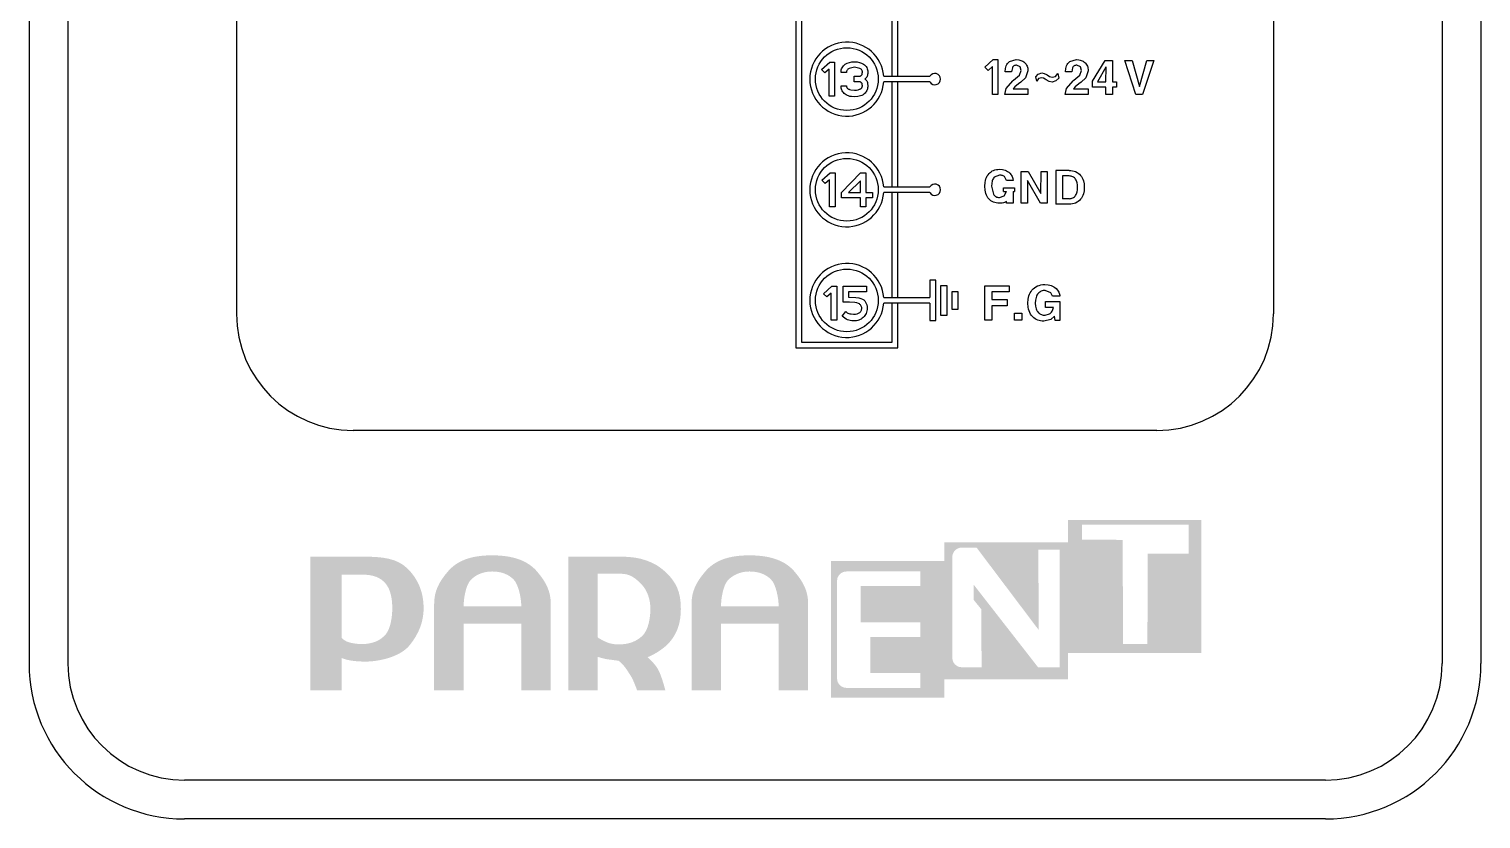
# Model space of a CAD drawing. Header units: millimetres. Extents: x 509 to 2635, y 363 to 1089.
# Drawn here: x 1139.2 to 1195.2, y 630.9 to 661.4 of the extents above; entities that cross this region are included whole.
import ezdxf

# ---------------------------------------------------------------- set-up
doc = ezdxf.new("R2010")
doc.units = ezdxf.units.MM

msp = doc.modelspace()

# ---------------------------------------------------------------- hatches: boundary and pattern name
h = msp.add_hatch(color=256)
edge = h.paths.add_edge_path()
edge.add_spline(control_points=[(1183.927, 641.184), (1183.927, 641.184), (1182.348, 641.184), (1182.348, 641.184), (1182.348, 641.184), (1182.34, 637.699), (1182.34, 637.699), (1182.34, 637.699), (1181.395, 637.699), (1181.395, 637.699), (1181.395, 637.699), (1181.387, 641.713), (1181.387, 641.713), (1181.387, 641.713), (1179.817, 641.722), (1179.817, 641.722), (1179.817, 641.722), (1179.817, 642.294), (1179.817, 642.294), (1179.817, 642.294), (1183.927, 642.294), (1183.927, 642.294), (1183.927, 642.294), (1183.927, 641.184), (1183.927, 641.184)], knot_values=[0, 0, 0, 0, 1, 1, 1, 2, 2, 2, 3, 3, 3, 4, 4, 4, 5, 5, 5, 6, 6, 6, 7, 7, 7, 8, 8, 8, 8], degree=3, periodic=0)
edge = h.paths.add_edge_path()
edge.add_spline(control_points=[(1178.95, 636.797), (1178.95, 636.797), (1178.126, 636.789), (1178.126, 636.789), (1178.126, 636.789), (1175.638, 639.983), (1175.638, 639.983), (1175.638, 639.983), (1175.637, 639.397), (1175.637, 639.397), (1175.637, 639.397), (1175.933, 639.034), (1175.933, 639.034), (1175.933, 639.034), (1175.942, 636.797), (1175.942, 636.797), (1175.942, 636.797), (1175.175, 636.797), (1175.175, 636.797), (1174.977, 636.797), (1174.815, 636.959), (1174.815, 637.158), (1174.815, 637.158), (1174.815, 641.053), (1174.815, 641.053), (1174.815, 641.251), (1174.977, 641.413), (1175.175, 641.413), (1175.175, 641.413), (1175.751, 641.413), (1175.751, 641.413), (1175.751, 641.413), (1178.142, 638.24), (1178.142, 638.24), (1178.142, 638.24), (1178.135, 641.34), (1178.135, 641.34), (1178.135, 641.34), (1178.95, 641.34), (1178.95, 641.34), (1178.95, 641.34), (1178.95, 636.797), (1178.95, 636.797)], knot_values=[0, 0, 0, 0, 1, 1, 1, 2, 2, 2, 3, 3, 3, 4, 4, 4, 5, 5, 5, 6, 6, 6, 7, 7, 7, 8, 8, 8, 9, 9, 9, 10, 10, 10, 11, 11, 11, 12, 12, 12, 13, 13, 13, 14, 14, 14, 14], degree=3, periodic=0)
edge = h.paths.add_edge_path()
edge.add_spline(control_points=[(1173.582, 639.929), (1173.582, 639.929), (1171.273, 639.929), (1171.273, 639.929), (1171.273, 639.89), (1171.273, 638.565), (1171.273, 638.526), (1171.273, 638.526), (1173.582, 638.526), (1173.582, 638.526), (1173.582, 638.526), (1173.582, 637.962), (1173.582, 637.962), (1173.582, 637.962), (1171.656, 637.962), (1171.656, 637.962), (1171.656, 637.921), (1171.656, 636.571), (1171.656, 636.571), (1171.69, 636.571), (1173.582, 636.571), (1173.582, 636.571), (1173.582, 636.571), (1173.582, 636), (1173.582, 636), (1173.582, 636), (1170.729, 636), (1170.729, 636), (1170.531, 636), (1170.369, 636.162), (1170.369, 636.36), (1170.369, 636.36), (1170.369, 640.133), (1170.369, 640.133), (1170.369, 640.331), (1170.531, 640.493), (1170.729, 640.493), (1170.729, 640.493), (1173.582, 640.493), (1173.582, 640.493), (1173.582, 640.493), (1173.582, 639.929), (1173.582, 639.929)], knot_values=[0, 0, 0, 0, 1, 1, 1, 2, 2, 2, 3, 3, 3, 4, 4, 4, 5, 5, 5, 6, 6, 6, 7, 7, 7, 8, 8, 8, 9, 9, 9, 10, 10, 10, 11, 11, 11, 12, 12, 12, 13, 13, 13, 14, 14, 14, 14], degree=3, periodic=0)
edge = h.paths.add_edge_path(flags=16)
edge.add_spline(control_points=[(1179.282, 642.486), (1179.282, 642.486), (1179.282, 641.614), (1179.282, 641.614), (1179.282, 641.614), (1174.512, 641.614), (1174.512, 641.614), (1174.512, 641.614), (1174.512, 640.902), (1174.512, 640.902), (1174.512, 640.902), (1170.135, 640.902), (1170.135, 640.902), (1170.135, 640.902), (1170.135, 635.624), (1170.135, 635.624), (1170.135, 635.624), (1174.512, 635.624), (1174.512, 635.624), (1174.512, 635.624), (1174.512, 636.336), (1174.512, 636.336), (1174.512, 636.336), (1179.282, 636.336), (1179.282, 636.336), (1179.282, 636.336), (1179.282, 637.342), (1179.282, 637.342), (1179.282, 637.342), (1184.416, 637.342), (1184.416, 637.342), (1184.416, 637.342), (1184.416, 642.486), (1184.416, 642.486), (1184.416, 642.486), (1179.282, 642.486), (1179.282, 642.486)], knot_values=[0, 0, 0, 0, 1, 1, 1, 2, 2, 2, 3, 3, 3, 4, 4, 4, 5, 5, 5, 6, 6, 6, 7, 7, 7, 8, 8, 8, 9, 9, 9, 10, 10, 10, 11, 11, 11, 12, 12, 12, 12], degree=3, periodic=0)
h = msp.add_hatch(color=256)
edge = h.paths.add_edge_path()
edge.add_spline(control_points=[(1152.951, 638.053), (1152.758, 637.837), (1152.473, 637.691), (1152.032, 637.691), (1151.929, 637.691), (1151.78, 637.703), (1151.593, 637.745), (1151.404, 637.786), (1151.304, 637.885), (1151.257, 637.932), (1151.257, 638.002), (1151.257, 640.237), (1151.257, 640.369), (1151.38, 640.369), (1152.083, 640.369), (1152.083, 640.369), (1152.488, 640.369), (1152.755, 640.257), (1152.949, 640.036), (1153.151, 639.806), (1153.214, 639.421), (1153.214, 639.084), (1153.214, 638.742), (1153.149, 638.276), (1152.951, 638.053)], knot_values=[0, 0, 0, 0, 1, 1, 1, 2, 2, 2, 3, 3, 3, 4, 4, 4, 5, 5, 5, 6, 6, 6, 7, 7, 7, 8, 8, 8, 8], degree=3, periodic=0)
edge = h.paths.add_edge_path(flags=16)
edge.add_spline(control_points=[(1152.121, 641.064), (1152.121, 641.064), (1150.227, 641.064), (1150.227, 641.064), (1150.227, 641.064), (1150.047, 641.064), (1150.047, 641.064), (1150.047, 641.064), (1150.047, 635.908), (1150.047, 635.908), (1150.047, 635.908), (1151.257, 635.908), (1151.257, 635.908), (1151.257, 635.908), (1151.257, 636.984), (1151.257, 637.154), (1151.375, 637.114), (1151.533, 637.031), (1152.083, 637.015), (1152.664, 636.997), (1153.509, 637.188), (1153.879, 637.64), (1154.24, 638.082), (1154.424, 638.565), (1154.424, 639.077), (1154.424, 639.68), (1154.218, 640.191), (1153.811, 640.597), (1153.405, 641.003), (1152.836, 641.064), (1152.121, 641.064)], knot_values=[0, 0, 0, 0, 1, 1, 1, 2, 2, 2, 3, 3, 3, 4, 4, 4, 5, 5, 5, 6, 6, 6, 7, 7, 7, 8, 8, 8, 9, 9, 9, 10, 10, 10, 10], degree=3, periodic=0)
h = msp.add_hatch(color=256)
edge = h.paths.add_edge_path()
edge.add_spline(control_points=[(1158.189, 639.143), (1158.054, 639.143), (1155.977, 639.143), (1155.967, 639.143), (1155.967, 639.143), (1155.967, 639.164), (1155.967, 639.164), (1155.967, 639.449), (1156.047, 639.944), (1156.223, 640.145), (1156.383, 640.328), (1156.679, 640.493), (1157.06, 640.493), (1157.441, 640.493), (1157.706, 640.372), (1157.896, 640.181), (1158.085, 639.992), (1158.189, 639.449), (1158.189, 639.164), (1158.189, 639.164), (1158.189, 639.15), (1158.189, 639.143)], knot_values=[0, 0, 0, 0, 1, 1, 1, 2, 2, 2, 3, 3, 3, 4, 4, 4, 5, 5, 5, 6, 6, 6, 7, 7, 7, 7], degree=3, periodic=0)
edge = h.paths.add_edge_path(flags=16)
edge.add_spline(control_points=[(1157.06, 641.116), (1156.234, 641.116), (1155.707, 640.904), (1155.352, 640.485), (1155.005, 640.076), (1154.829, 639.728), (1154.829, 639.236), (1154.829, 639.236), (1154.829, 635.908), (1154.829, 635.908), (1154.829, 635.908), (1155.967, 635.908), (1155.967, 635.908), (1155.967, 635.908), (1155.967, 637.468), (1155.967, 638.484), (1155.977, 638.484), (1158.054, 638.484), (1158.189, 638.484), (1158.189, 638.348), (1158.189, 635.908), (1158.189, 635.908), (1158.189, 635.908), (1159.327, 635.908), (1159.327, 635.908), (1159.327, 635.908), (1159.327, 639.236), (1159.327, 639.236), (1159.327, 639.727), (1159.151, 640.076), (1158.803, 640.486), (1158.449, 640.904), (1157.886, 641.116), (1157.06, 641.116)], knot_values=[0, 0, 0, 0, 1, 1, 1, 2, 2, 2, 3, 3, 3, 4, 4, 4, 5, 5, 5, 6, 6, 6, 7, 7, 7, 8, 8, 8, 9, 9, 9, 10, 10, 10, 11, 11, 11, 11], degree=3, periodic=0)
h = msp.add_hatch(color=256)
edge = h.paths.add_edge_path()
edge.add_spline(control_points=[(1162.855, 638.004), (1162.618, 637.786), (1162.331, 637.676), (1161.931, 637.676), (1161.821, 637.676), (1161.678, 637.693), (1161.544, 637.739), (1161.42, 637.782), (1161.175, 637.912), (1161.141, 637.946), (1161.141, 638.02), (1161.141, 640.273), (1161.141, 640.405), (1161.265, 640.405), (1162.039, 640.405), (1162.039, 640.405), (1162.398, 640.405), (1162.609, 640.221), (1162.834, 639.989), (1163.06, 639.757), (1163.17, 639.379), (1163.17, 639.058), (1163.17, 638.712), (1163.091, 638.222), (1162.855, 638.004)], knot_values=[0, 0, 0, 0, 1, 1, 1, 2, 2, 2, 3, 3, 3, 4, 4, 4, 5, 5, 5, 6, 6, 6, 7, 7, 7, 8, 8, 8, 8], degree=3, periodic=0)
edge = h.paths.add_edge_path(flags=16)
edge.add_spline(control_points=[(1162.077, 641.064), (1162.077, 641.064), (1160.183, 641.064), (1160.183, 641.064), (1160.183, 641.064), (1160.003, 641.064), (1160.003, 641.064), (1160.003, 641.064), (1160.003, 635.908), (1160.003, 635.908), (1160.003, 635.908), (1161.141, 635.908), (1161.141, 635.908), (1161.141, 635.908), (1161.141, 637.029), (1161.141, 637.196), (1161.268, 637.156), (1161.39, 637.124), (1161.5, 637.105), (1161.502, 637.105), (1161.857, 637.058), (1161.945, 637.046), (1162.132, 636.917), (1162.285, 636.659), (1162.397, 636.489), (1162.517, 636.307), (1162.656, 635.908), (1162.656, 635.908), (1162.656, 635.908), (1163.745, 635.908), (1163.745, 635.908), (1163.745, 635.908), (1163.594, 636.512), (1163.444, 636.75), (1163.353, 636.895), (1163.222, 637.038), (1163.062, 637.183), (1163.394, 637.327), (1163.713, 637.529), (1163.934, 637.793), (1164.23, 638.145), (1164.344, 638.568), (1164.344, 639.049), (1164.344, 639.701), (1164.168, 640.086), (1163.749, 640.478), (1163.334, 640.867), (1162.771, 641.064), (1162.077, 641.064)], knot_values=[0, 0, 0, 0, 1, 1, 1, 2, 2, 2, 3, 3, 3, 4, 4, 4, 5, 5, 5, 6, 6, 6, 7, 7, 7, 8, 8, 8, 9, 9, 9, 10, 10, 10, 11, 11, 11, 12, 12, 12, 13, 13, 13, 14, 14, 14, 15, 15, 15, 16, 16, 16, 16], degree=3, periodic=0)
h = msp.add_hatch(color=256)
edge = h.paths.add_edge_path()
edge.add_spline(control_points=[(1168.116, 639.143), (1167.981, 639.143), (1165.905, 639.143), (1165.894, 639.143), (1165.894, 639.143), (1165.894, 639.164), (1165.894, 639.164), (1165.894, 639.449), (1165.975, 639.944), (1166.151, 640.145), (1166.311, 640.328), (1166.607, 640.493), (1166.988, 640.493), (1167.368, 640.493), (1167.633, 640.372), (1167.824, 640.181), (1168.013, 639.992), (1168.116, 639.449), (1168.116, 639.164), (1168.116, 639.164), (1168.116, 639.15), (1168.116, 639.143)], knot_values=[0, 0, 0, 0, 1, 1, 1, 2, 2, 2, 3, 3, 3, 4, 4, 4, 5, 5, 5, 6, 6, 6, 7, 7, 7, 7], degree=3, periodic=0)
edge = h.paths.add_edge_path(flags=16)
edge.add_spline(control_points=[(1166.988, 641.116), (1166.161, 641.116), (1165.635, 640.904), (1165.28, 640.485), (1164.933, 640.076), (1164.757, 639.728), (1164.757, 639.236), (1164.757, 639.236), (1164.757, 635.908), (1164.757, 635.908), (1164.757, 635.908), (1165.894, 635.908), (1165.894, 635.908), (1165.894, 635.908), (1165.894, 637.468), (1165.894, 638.484), (1165.905, 638.484), (1167.981, 638.484), (1168.116, 638.484), (1168.116, 638.348), (1168.116, 635.908), (1168.116, 635.908), (1168.116, 635.908), (1169.254, 635.908), (1169.254, 635.908), (1169.254, 635.908), (1169.254, 639.236), (1169.254, 639.236), (1169.254, 639.727), (1169.078, 640.076), (1168.731, 640.486), (1168.376, 640.904), (1167.814, 641.116), (1166.988, 641.116)], knot_values=[0, 0, 0, 0, 1, 1, 1, 2, 2, 2, 3, 3, 3, 4, 4, 4, 5, 5, 5, 6, 6, 6, 7, 7, 7, 8, 8, 8, 9, 9, 9, 10, 10, 10, 11, 11, 11, 11], degree=3, periodic=0)

# ---------------------------------------------------------------- linework, layer by layer
for p, q in [((1139.204, 734.939), (1139.204, 636.939)), ((1140.704, 734.939), (1140.704, 636.939)), ((1193.703, 734.939), (1193.703, 636.939)), ((1195.203, 734.939), (1195.203, 636.939)), ((1168.774, 712.752), (1168.774, 649.126)), ((1168.993, 712.533), (1168.993, 649.345)), ((1147.204, 711.439), (1147.204, 650.439)), ((1187.203, 711.439), (1187.203, 650.439)), ((1172.494, 659.607), (1172.494, 663.659)), ((1172.713, 659.607), (1172.713, 663.659)), ((1176.066, 659.961), (1176.384, 660.25)), ((1176.384, 660.25), (1176.572, 660.25)), ((1176.572, 660.25), (1176.572, 658.899)), ((1177.021, 660.176), (1177.28, 660.25)), ((1177.28, 660.25), (1177.373, 660.243)), ((1177.373, 660.243), (1177.416, 660.234)), ((1177.416, 660.234), (1177.457, 660.223)), ((1179.346, 660.176), (1179.605, 660.25)), ((1179.605, 660.25), (1179.698, 660.243)), ((1179.698, 660.243), (1179.741, 660.234)), ((1179.741, 660.234), (1179.782, 660.223)), ((1169.769, 659.865), (1170.087, 660.154)), ((1169.898, 659.74), (1169.769, 659.865)), ((1170.065, 659.886), (1169.898, 659.74)), ((1170.065, 658.84), (1170.065, 659.886)), ((1170.087, 660.154), (1170.275, 660.154)), ((1170.275, 660.154), (1170.275, 658.84)), ((1170.523, 659.76), (1170.526, 659.808)), ((1170.733, 659.76), (1170.523, 659.76)), ((1170.526, 659.808), (1170.533, 659.853)), ((1170.533, 659.853), (1170.546, 659.896)), ((1170.546, 659.896), (1170.564, 659.936)), ((1170.564, 659.936), (1170.587, 659.973)), ((1170.587, 659.973), (1170.615, 660.008)), ((1170.615, 660.008), (1170.649, 660.04)), ((1170.649, 660.04), (1170.687, 660.069)), ((1170.687, 660.069), (1170.763, 660.112)), ((1170.735, 659.783), (1170.733, 659.76)), ((1170.739, 659.804), (1170.735, 659.783)), ((1170.747, 659.824), (1170.739, 659.804)), ((1170.758, 659.843), (1170.747, 659.824)), ((1170.772, 659.861), (1170.758, 659.843)), ((1170.763, 660.112), (1170.848, 660.143)), ((1170.789, 659.878), (1170.772, 659.861)), ((1170.809, 659.894), (1170.789, 659.878)), ((1170.832, 659.909), (1170.809, 659.894)), ((1171.039, 659.957), (1170.832, 659.909)), ((1170.848, 660.143), (1170.939, 660.161)), ((1170.939, 660.161), (1171.039, 660.168)), ((1171.039, 660.168), (1171.14, 660.162)), ((1171.25, 659.913), (1171.039, 659.957)), ((1171.14, 660.162), (1171.232, 660.144)), ((1171.232, 660.144), (1171.315, 660.115)), ((1171.272, 659.899), (1171.25, 659.913)), ((1171.292, 659.884), (1171.272, 659.899)), ((1171.308, 659.867), (1171.292, 659.884)), ((1171.322, 659.849), (1171.308, 659.867)), ((1171.315, 660.115), (1171.39, 660.074)), ((1171.332, 659.83), (1171.322, 659.849)), ((1171.325, 659.669), (1171.331, 659.682)), ((1171.331, 659.682), (1171.336, 659.696)), ((1171.34, 659.809), (1171.332, 659.83)), ((1171.336, 659.696), (1171.343, 659.728)), ((1171.344, 659.787), (1171.34, 659.809)), ((1171.343, 659.728), (1171.346, 659.764)), ((1171.346, 659.764), (1171.344, 659.787)), ((1171.39, 660.074), (1171.429, 660.045)), ((1171.429, 660.045), (1171.463, 660.013)), ((1171.463, 660.013), (1171.491, 659.979)), ((1171.491, 659.979), (1171.514, 659.942)), ((1171.514, 659.942), (1171.532, 659.901)), ((1171.532, 659.901), (1171.545, 659.858)), ((1171.549, 659.679), (1171.54, 659.641)), ((1171.545, 659.858), (1171.553, 659.813)), ((1171.554, 659.72), (1171.549, 659.679)), ((1171.553, 659.813), (1171.556, 659.764)), ((1171.556, 659.764), (1171.554, 659.72)), ((1176.195, 659.836), (1176.066, 659.961)), ((1176.362, 659.982), (1176.195, 659.836)), ((1176.362, 658.899), (1176.362, 659.982)), ((1176.852, 659.774), (1176.862, 659.906)), ((1177.102, 659.774), (1176.852, 659.774)), ((1176.862, 659.906), (1176.876, 659.964)), ((1176.876, 659.964), (1176.894, 660.017)), ((1176.894, 660.017), (1176.918, 660.065)), ((1176.918, 660.065), (1176.947, 660.107)), ((1176.947, 660.107), (1176.981, 660.144)), ((1176.981, 660.144), (1177.021, 660.176)), ((1177.129, 659.939), (1177.102, 659.774)), ((1177.141, 659.961), (1177.129, 659.939)), ((1177.155, 659.98), (1177.141, 659.961)), ((1177.172, 659.996), (1177.155, 659.98)), ((1177.191, 660.009), (1177.172, 659.996)), ((1177.213, 660.019), (1177.191, 660.009)), ((1177.236, 660.027), (1177.213, 660.019)), ((1177.262, 660.031), (1177.236, 660.027)), ((1177.291, 660.032), (1177.262, 660.031)), ((1177.427, 659.97), (1177.291, 660.032)), ((1177.4, 659.646), (1177.47, 659.831)), ((1177.47, 659.831), (1177.427, 659.97)), ((1177.457, 660.223), (1177.496, 660.208)), ((1177.496, 660.208), (1177.532, 660.189)), ((1177.532, 660.189), (1177.566, 660.167)), ((1177.566, 660.167), (1177.599, 660.142)), ((1177.599, 660.142), (1177.629, 660.111)), ((1177.629, 660.111), (1177.656, 660.078)), ((1177.73, 659.822), (1177.64, 659.549)), ((1177.656, 660.078), (1177.679, 660.042)), ((1177.679, 660.042), (1177.697, 660.004)), ((1177.697, 660.004), (1177.711, 659.962)), ((1177.711, 659.962), (1177.722, 659.918)), ((1177.722, 659.918), (1177.728, 659.871)), ((1177.728, 659.871), (1177.73, 659.822)), ((1178.035, 659.585), (1178.119, 659.695)), ((1178.119, 659.695), (1178.267, 659.743)), ((1178.267, 659.743), (1178.36, 659.72)), ((1178.36, 659.72), (1178.447, 659.674)), ((1178.447, 659.674), (1178.468, 659.658)), ((1178.794, 659.603), (1178.88, 659.714)), ((1178.88, 659.714), (1178.918, 659.54)), ((1179.177, 659.774), (1179.188, 659.906)), ((1179.427, 659.774), (1179.177, 659.774)), ((1179.188, 659.906), (1179.201, 659.964)), ((1179.201, 659.964), (1179.219, 660.017)), ((1179.219, 660.017), (1179.243, 660.065)), ((1179.243, 660.065), (1179.272, 660.107)), ((1179.272, 660.107), (1179.307, 660.144)), ((1179.307, 660.144), (1179.346, 660.176)), ((1179.454, 659.939), (1179.427, 659.774)), ((1179.466, 659.961), (1179.454, 659.939)), ((1179.481, 659.98), (1179.466, 659.961)), ((1179.497, 659.996), (1179.481, 659.98)), ((1179.516, 660.009), (1179.497, 659.996)), ((1179.538, 660.019), (1179.516, 660.009)), ((1179.562, 660.027), (1179.538, 660.019)), ((1179.588, 660.031), (1179.562, 660.027)), ((1179.616, 660.032), (1179.588, 660.031)), ((1179.753, 659.97), (1179.616, 660.032)), ((1179.726, 659.646), (1179.796, 659.831)), ((1179.796, 659.831), (1179.753, 659.97)), ((1179.782, 660.223), (1179.821, 660.208)), ((1179.821, 660.208), (1179.857, 660.189)), ((1179.857, 660.189), (1179.892, 660.167)), ((1179.892, 660.167), (1179.924, 660.142)), ((1179.924, 660.142), (1179.955, 660.111)), ((1179.955, 660.111), (1179.981, 660.078)), ((1180.055, 659.822), (1179.965, 659.549)), ((1179.981, 660.078), (1180.004, 660.042)), ((1180.004, 660.042), (1180.022, 660.004)), ((1180.022, 660.004), (1180.037, 659.962)), ((1180.037, 659.962), (1180.047, 659.918)), ((1180.047, 659.918), (1180.053, 659.871)), ((1180.053, 659.871), (1180.055, 659.822)), ((1180.223, 659.416), (1180.704, 660.222)), ((1180.737, 659.962), (1180.414, 659.392)), ((1180.704, 660.222), (1180.998, 660.222)), ((1180.742, 659.962), (1180.737, 659.962)), ((1180.74, 659.392), (1180.742, 659.962)), ((1180.998, 660.222), (1180.998, 659.392)), ((1181.462, 660.222), (1181.748, 660.222)), ((1181.897, 658.899), (1181.462, 660.222)), ((1181.748, 660.222), (1182.029, 659.209)), ((1182.029, 659.209), (1182.313, 660.222)), ((1182.592, 660.222), (1182.152, 658.899)), ((1182.313, 660.222), (1182.591, 660.222)), ((1170.525, 659.193), (1170.523, 659.235)), ((1170.523, 659.235), (1170.733, 659.235)), ((1170.531, 659.153), (1170.525, 659.193)), ((1170.54, 659.114), (1170.531, 659.153)), ((1170.554, 659.077), (1170.54, 659.114)), ((1170.733, 659.235), (1170.734, 659.215)), ((1170.734, 659.215), (1170.738, 659.197)), ((1170.738, 659.197), (1170.744, 659.18)), ((1170.744, 659.18), (1170.752, 659.164)), ((1170.752, 659.164), (1170.763, 659.149)), ((1170.763, 659.149), (1170.776, 659.136)), ((1170.776, 659.136), (1170.792, 659.124)), ((1170.792, 659.124), (1170.81, 659.113)), ((1170.81, 659.113), (1170.83, 659.104)), ((1171.026, 659.398), (1171.026, 659.608)), ((1171.026, 659.608), (1171.197, 659.608)), ((1171.197, 659.398), (1171.026, 659.398)), ((1171.197, 659.608), (1171.232, 659.61)), ((1171.232, 659.395), (1171.197, 659.398)), ((1171.232, 659.61), (1171.247, 659.613)), ((1171.247, 659.392), (1171.232, 659.395)), ((1171.233, 659.104), (1171.257, 659.115)), ((1171.247, 659.613), (1171.262, 659.618)), ((1171.262, 659.388), (1171.247, 659.392)), ((1171.257, 659.115), (1171.278, 659.128)), ((1171.262, 659.618), (1171.275, 659.623)), ((1171.275, 659.382), (1171.262, 659.388)), ((1171.275, 659.623), (1171.288, 659.63)), ((1171.288, 659.376), (1171.275, 659.382)), ((1171.278, 659.128), (1171.294, 659.14)), ((1171.288, 659.63), (1171.299, 659.638)), ((1171.299, 659.368), (1171.288, 659.376)), ((1171.294, 659.14), (1171.308, 659.152)), ((1171.299, 659.638), (1171.308, 659.647)), ((1171.308, 659.358), (1171.299, 659.368)), ((1171.308, 659.647), (1171.317, 659.657)), ((1171.317, 659.348), (1171.308, 659.358)), ((1171.308, 659.152), (1171.319, 659.165)), ((1171.317, 659.657), (1171.325, 659.669)), ((1171.325, 659.336), (1171.317, 659.348)), ((1171.319, 659.165), (1171.329, 659.179)), ((1171.331, 659.324), (1171.325, 659.336)), ((1171.329, 659.179), (1171.336, 659.193)), ((1171.336, 659.31), (1171.331, 659.324)), ((1171.343, 659.278), (1171.336, 659.31)), ((1171.336, 659.193), (1171.341, 659.209)), ((1171.341, 659.209), (1171.344, 659.224)), ((1171.346, 659.241), (1171.343, 659.278)), ((1171.344, 659.224), (1171.346, 659.241)), ((1171.468, 659.525), (1171.441, 659.504)), ((1171.441, 659.504), (1171.468, 659.485)), ((1171.491, 659.549), (1171.468, 659.525)), ((1171.468, 659.485), (1171.491, 659.462)), ((1171.511, 659.576), (1171.491, 659.549)), ((1171.491, 659.462), (1171.511, 659.436)), ((1171.527, 659.607), (1171.511, 659.576)), ((1171.511, 659.436), (1171.527, 659.405)), ((1171.54, 659.641), (1171.527, 659.607)), ((1171.527, 659.405), (1171.54, 659.37)), ((1171.541, 659.125), (1171.529, 659.089)), ((1171.54, 659.37), (1171.549, 659.331)), ((1171.549, 659.162), (1171.541, 659.125)), ((1171.549, 659.331), (1171.556, 659.241)), ((1171.554, 659.201), (1171.549, 659.162)), ((1171.556, 659.241), (1171.554, 659.201)), ((1172.17, 659.607), (1173.95, 659.607)), ((1173.95, 659.388), (1172.17, 659.388)), ((1172.494, 655.336), (1172.494, 659.388)), ((1172.713, 655.336), (1172.713, 659.388)), ((1176.838, 658.899), (1176.887, 659.141)), ((1176.887, 659.141), (1177.145, 659.434)), ((1177.145, 659.434), (1177.172, 659.456)), ((1177.23, 659.206), (1177.163, 659.127)), ((1177.163, 659.127), (1177.73, 659.127)), ((1177.172, 659.456), (1177.4, 659.646)), ((1177.365, 659.315), (1177.23, 659.206)), ((1177.458, 659.386), (1177.365, 659.315)), ((1177.64, 659.549), (1177.458, 659.386)), ((1177.73, 659.127), (1177.73, 658.899)), ((1178.071, 659.417), (1178.035, 659.585)), ((1178.141, 659.518), (1178.071, 659.417)), ((1178.261, 659.552), (1178.141, 659.518)), ((1178.332, 659.532), (1178.261, 659.552)), ((1178.398, 659.491), (1178.332, 659.532)), ((1178.43, 659.47), (1178.398, 659.491)), ((1178.547, 659.408), (1178.43, 659.47)), ((1178.468, 659.658), (1178.563, 659.599)), ((1178.662, 659.381), (1178.547, 659.408)), ((1178.563, 659.599), (1178.664, 659.569)), ((1178.812, 659.426), (1178.662, 659.381)), ((1178.664, 659.569), (1178.794, 659.603)), ((1178.918, 659.54), (1178.812, 659.426)), ((1179.164, 658.899), (1179.212, 659.141)), ((1179.212, 659.141), (1179.471, 659.434)), ((1179.471, 659.434), (1179.498, 659.456)), ((1179.555, 659.206), (1179.488, 659.127)), ((1179.488, 659.127), (1180.055, 659.127)), ((1179.498, 659.456), (1179.726, 659.646)), ((1179.69, 659.315), (1179.555, 659.206)), ((1179.783, 659.386), (1179.69, 659.315)), ((1179.965, 659.549), (1179.783, 659.386)), ((1180.055, 659.127), (1180.055, 658.899)), ((1180.223, 659.191), (1180.223, 659.416)), ((1180.74, 659.191), (1180.223, 659.191)), ((1180.414, 659.392), (1180.74, 659.392)), ((1180.74, 658.899), (1180.74, 659.191)), ((1180.998, 659.392), (1181.144, 659.392)), ((1181.144, 659.191), (1180.998, 659.191)), ((1180.998, 659.191), (1180.998, 658.899)), ((1181.144, 659.392), (1181.144, 659.191)), ((1170.275, 658.84), (1170.065, 658.84)), ((1170.571, 659.042), (1170.554, 659.077)), ((1170.592, 659.009), (1170.571, 659.042)), ((1170.618, 658.977), (1170.592, 659.009)), ((1170.647, 658.947), (1170.618, 658.977)), ((1170.684, 658.916), (1170.647, 658.947)), ((1170.724, 658.889), (1170.684, 658.916)), ((1170.768, 658.866), (1170.724, 658.889)), ((1170.816, 658.847), (1170.768, 658.866)), ((1170.866, 658.833), (1170.816, 658.847)), ((1170.83, 659.104), (1170.853, 659.096)), ((1170.853, 659.096), (1170.905, 659.083)), ((1170.921, 658.822), (1170.866, 658.833)), ((1170.905, 659.083), (1171.039, 659.073)), ((1171.039, 658.814), (1170.921, 658.822)), ((1171.039, 659.073), (1171.114, 659.076)), ((1171.166, 658.823), (1171.039, 658.814)), ((1171.114, 659.076), (1171.179, 659.087)), ((1171.224, 658.835), (1171.166, 658.823)), ((1171.179, 659.087), (1171.233, 659.104)), ((1171.277, 658.851), (1171.224, 658.835)), ((1171.326, 658.872), (1171.277, 658.851)), ((1171.371, 658.897), (1171.326, 658.872)), ((1171.411, 658.927), (1171.371, 658.897)), ((1171.448, 658.961), (1171.411, 658.927)), ((1171.473, 658.991), (1171.448, 658.961)), ((1171.495, 659.022), (1171.473, 658.991)), ((1171.514, 659.055), (1171.495, 659.022)), ((1171.529, 659.089), (1171.514, 659.055)), ((1176.572, 658.899), (1176.362, 658.899)), ((1177.73, 658.899), (1176.838, 658.899)), ((1180.055, 658.899), (1179.164, 658.899)), ((1180.998, 658.899), (1180.74, 658.899)), ((1182.152, 658.899), (1181.897, 658.899)), ((1169.784, 655.594), (1170.102, 655.884)), ((1170.102, 655.884), (1170.29, 655.884)), ((1170.29, 655.884), (1170.29, 654.57)), ((1170.538, 655.123), (1171.271, 655.884)), ((1171.271, 655.884), (1171.481, 655.884)), ((1171.481, 655.884), (1171.481, 655.123)), ((1176.13, 655.704), (1176.158, 655.759)), ((1176.158, 655.759), (1176.192, 655.809)), ((1176.192, 655.809), (1176.23, 655.855)), ((1176.23, 655.855), (1176.269, 655.893)), ((1176.269, 655.893), (1176.312, 655.925)), ((1176.312, 655.925), (1176.357, 655.953)), ((1176.357, 655.953), (1176.406, 655.976)), ((1176.406, 655.976), (1176.458, 655.994)), ((1176.632, 655.794), (1176.433, 655.711)), ((1176.458, 655.994), (1176.512, 656.006)), ((1176.512, 656.006), (1176.57, 656.014)), ((1176.57, 656.014), (1176.63, 656.016)), ((1176.63, 656.016), (1176.748, 656.007)), ((1176.697, 655.79), (1176.632, 655.794)), ((1176.726, 655.784), (1176.697, 655.79)), ((1176.753, 655.775), (1176.726, 655.784)), ((1176.748, 656.007), (1176.803, 655.996)), ((1176.778, 655.764), (1176.753, 655.775)), ((1176.8, 655.751), (1176.778, 655.764)), ((1176.821, 655.736), (1176.8, 655.751)), ((1176.803, 655.996), (1176.854, 655.979)), ((1176.854, 655.979), (1176.902, 655.958)), ((1176.902, 655.958), (1176.947, 655.933)), ((1176.947, 655.933), (1176.989, 655.903)), ((1176.989, 655.903), (1177.028, 655.868)), ((1177.028, 655.868), (1177.08, 655.805)), ((1177.08, 655.805), (1177.102, 655.772)), ((1177.102, 655.772), (1177.12, 655.737)), ((1177.475, 655.936), (1177.745, 655.936)), ((1177.475, 654.708), (1177.475, 655.936)), ((1177.745, 655.936), (1178.233, 655.082)), ((1178.233, 655.082), (1178.235, 655.936)), ((1178.235, 655.936), (1178.474, 655.936)), ((1178.474, 655.936), (1178.474, 654.708)), ((1178.806, 655.977), (1178.806, 654.667)), ((1179.315, 655.977), (1178.806, 655.977)), ((1179.061, 655.76), (1179.061, 654.882)), ((1179.315, 655.76), (1179.061, 655.76)), ((1179.315, 655.977), (1179.385, 655.974)), ((1179.355, 655.758), (1179.315, 655.76)), ((1179.393, 655.752), (1179.355, 655.758)), ((1179.385, 655.974), (1179.451, 655.964)), ((1179.429, 655.742), (1179.393, 655.752)), ((1179.451, 655.964), (1179.513, 655.949)), ((1179.513, 655.949), (1179.571, 655.928)), ((1179.571, 655.928), (1179.625, 655.9)), ((1179.625, 655.9), (1179.674, 655.866)), ((1179.674, 655.866), (1179.72, 655.826)), ((1179.72, 655.826), (1179.762, 655.78)), ((1179.762, 655.78), (1179.795, 655.734)), ((1169.913, 655.47), (1169.784, 655.594)), ((1170.08, 655.616), (1169.913, 655.47)), ((1170.08, 654.57), (1170.08, 655.616)), ((1171.271, 655.572), (1170.813, 655.123)), ((1171.271, 655.123), (1171.271, 655.572)), ((1172.17, 655.336), (1173.95, 655.336)), ((1176.066, 655.365), (1176.077, 655.514)), ((1176.076, 655.215), (1176.066, 655.365)), ((1176.106, 655.082), (1176.076, 655.215)), ((1176.077, 655.514), (1176.089, 655.581)), ((1176.089, 655.581), (1176.107, 655.645)), ((1176.107, 655.645), (1176.13, 655.704)), ((1176.334, 655.471), (1176.328, 655.36)), ((1176.328, 655.36), (1176.398, 655.057)), ((1176.354, 655.567), (1176.334, 655.471)), ((1176.369, 655.609), (1176.354, 655.567)), ((1176.387, 655.647), (1176.369, 655.609)), ((1176.408, 655.681), (1176.387, 655.647)), ((1176.433, 655.711), (1176.408, 655.681)), ((1176.788, 655.307), (1177.206, 655.307)), ((1176.788, 655.159), (1176.788, 655.307)), ((1176.84, 655.718), (1176.821, 655.736)), ((1176.905, 655.584), (1176.84, 655.718)), ((1177.161, 655.584), (1176.905, 655.584)), ((1177.12, 655.737), (1177.135, 655.701)), ((1177.135, 655.701), (1177.147, 655.663)), ((1177.147, 655.663), (1177.161, 655.584)), ((1177.206, 655.307), (1177.206, 655.159)), ((1177.714, 655.582), (1177.714, 654.708)), ((1177.717, 655.582), (1177.714, 655.582)), ((1178.217, 654.708), (1177.717, 655.582)), ((1179.462, 655.728), (1179.429, 655.742)), ((1179.492, 655.71), (1179.462, 655.728)), ((1179.52, 655.688), (1179.492, 655.71)), ((1179.546, 655.662), (1179.52, 655.688)), ((1179.569, 655.632), (1179.546, 655.662)), ((1179.587, 655.602), (1179.569, 655.632)), ((1179.603, 655.569), (1179.587, 655.602)), ((1179.627, 655.497), (1179.603, 655.569)), ((1179.642, 655.414), (1179.627, 655.497)), ((1179.627, 655.148), (1179.642, 655.23)), ((1179.647, 655.322), (1179.642, 655.414)), ((1179.642, 655.23), (1179.647, 655.322)), ((1179.795, 655.734), (1179.824, 655.685)), ((1179.824, 655.685), (1179.848, 655.633)), ((1179.848, 655.633), (1179.868, 655.577)), ((1179.868, 655.577), (1179.894, 655.456)), ((1179.894, 655.456), (1179.903, 655.322)), ((1179.903, 655.322), (1179.894, 655.188)), ((1170.538, 654.913), (1170.538, 655.123)), ((1171.271, 654.913), (1170.538, 654.913)), ((1170.813, 655.123), (1171.271, 655.123)), ((1171.271, 654.57), (1171.271, 654.913)), ((1171.481, 655.123), (1171.731, 655.123)), ((1171.731, 654.913), (1171.481, 654.913)), ((1171.481, 654.913), (1171.481, 654.57)), ((1171.731, 655.123), (1171.731, 654.913)), ((1173.95, 655.117), (1172.17, 655.117)), ((1172.494, 651.065), (1172.494, 655.117)), ((1172.713, 651.065), (1172.713, 655.117)), ((1176.128, 655.023), (1176.106, 655.082)), ((1176.155, 654.968), (1176.128, 655.023)), ((1176.187, 654.918), (1176.155, 654.968)), ((1176.223, 654.872), (1176.187, 654.918)), ((1176.262, 654.833), (1176.223, 654.872)), ((1176.304, 654.8), (1176.262, 654.833)), ((1176.35, 654.771), (1176.304, 654.8)), ((1176.398, 654.748), (1176.35, 654.771)), ((1176.398, 655.057), (1176.419, 655.027)), ((1176.451, 654.73), (1176.398, 654.748)), ((1176.419, 655.027), (1176.442, 655.001)), ((1176.442, 655.001), (1176.468, 654.979)), ((1176.506, 654.717), (1176.451, 654.73)), ((1176.468, 654.979), (1176.496, 654.961)), ((1176.496, 654.961), (1176.526, 654.947)), ((1176.565, 654.709), (1176.506, 654.717)), ((1176.526, 654.947), (1176.559, 654.937)), ((1176.559, 654.937), (1176.594, 654.931)), ((1176.627, 654.707), (1176.565, 654.709)), ((1176.594, 654.931), (1176.632, 654.929)), ((1176.733, 654.715), (1176.627, 654.707)), ((1176.632, 654.929), (1176.81, 654.989)), ((1176.782, 654.725), (1176.733, 654.715)), ((1176.829, 654.738), (1176.782, 654.725)), ((1176.788, 655.159), (1176.905, 655.159)), ((1176.81, 654.989), (1176.905, 655.159)), ((1176.873, 654.756), (1176.829, 654.738)), ((1176.905, 654.773), (1176.873, 654.756)), ((1176.905, 654.708), (1176.905, 654.773)), ((1177.161, 654.708), (1176.905, 654.708)), ((1177.161, 655.159), (1177.161, 654.708)), ((1177.161, 655.159), (1177.206, 655.159)), ((1177.714, 654.708), (1177.475, 654.708)), ((1178.474, 654.708), (1178.217, 654.708)), ((1179.315, 654.667), (1178.806, 654.667)), ((1179.315, 654.882), (1179.061, 654.882)), ((1179.274, 654.884), (1179.315, 654.882)), ((1179.315, 654.882), (1179.355, 654.884)), ((1179.385, 654.67), (1179.315, 654.667)), ((1179.355, 654.884), (1179.393, 654.89)), ((1179.451, 654.679), (1179.385, 654.67)), ((1179.393, 654.89), (1179.429, 654.9)), ((1179.429, 654.9), (1179.462, 654.915)), ((1179.513, 654.695), (1179.451, 654.679)), ((1179.462, 654.915), (1179.492, 654.933)), ((1179.492, 654.933), (1179.52, 654.955)), ((1179.571, 654.716), (1179.513, 654.695)), ((1179.52, 654.955), (1179.546, 654.982)), ((1179.546, 654.982), (1179.569, 655.012)), ((1179.569, 655.012), (1179.587, 655.042)), ((1179.625, 654.744), (1179.571, 654.716)), ((1179.587, 655.042), (1179.603, 655.075)), ((1179.603, 655.075), (1179.627, 655.148)), ((1179.674, 654.778), (1179.625, 654.744)), ((1179.72, 654.818), (1179.674, 654.778)), ((1179.762, 654.864), (1179.72, 654.818)), ((1179.795, 654.909), (1179.762, 654.864)), ((1179.824, 654.959), (1179.795, 654.909)), ((1179.848, 655.011), (1179.824, 654.959)), ((1179.868, 655.067), (1179.848, 655.011)), ((1179.894, 655.188), (1179.868, 655.067)), ((1170.29, 654.57), (1170.08, 654.57)), ((1171.481, 654.57), (1171.271, 654.57)), ((1169.849, 651.214), (1170.167, 651.503)), ((1170.167, 651.503), (1170.354, 651.503)), ((1170.354, 651.503), (1170.354, 650.189)), ((1170.602, 650.888), (1170.602, 651.503)), ((1170.602, 651.503), (1171.5, 651.503)), ((1170.813, 651.293), (1170.813, 651.085)), ((1171.5, 651.293), (1170.813, 651.293)), ((1171.5, 651.503), (1171.5, 651.293)), ((1174.181, 651.736), (1173.95, 651.736)), ((1173.95, 651.736), (1173.95, 651.065)), ((1174.181, 650.176), (1174.181, 651.736)), ((1174.376, 651.532), (1174.606, 651.532)), ((1174.376, 650.38), (1174.376, 651.532)), ((1174.606, 651.532), (1174.606, 650.38)), ((1174.802, 650.61), (1174.802, 651.302)), ((1174.802, 651.302), (1175.032, 651.302)), ((1175.032, 651.302), (1175.032, 650.61)), ((1176.066, 651.523), (1177.008, 651.523)), ((1176.066, 650.196), (1176.066, 651.523)), ((1177.008, 651.287), (1176.341, 651.287)), ((1176.341, 651.287), (1176.341, 650.99)), ((1177.008, 651.523), (1177.008, 651.287)), ((1177.819, 651.249), (1177.85, 651.303)), ((1177.85, 651.303), (1177.887, 651.353)), ((1177.887, 651.353), (1177.932, 651.403)), ((1177.932, 651.403), (1177.983, 651.446)), ((1177.983, 651.446), (1178.038, 651.483)), ((1178.038, 651.483), (1178.097, 651.513)), ((1178.097, 651.513), (1178.16, 651.537)), ((1178.184, 651.277), (1178.156, 651.255)), ((1178.16, 651.537), (1178.229, 651.554)), ((1178.214, 651.296), (1178.184, 651.277)), ((1178.246, 651.312), (1178.214, 651.296)), ((1178.229, 651.554), (1178.301, 651.564)), ((1178.28, 651.324), (1178.246, 651.312)), ((1178.316, 651.333), (1178.28, 651.324)), ((1178.301, 651.564), (1178.378, 651.567)), ((1178.354, 651.338), (1178.316, 651.333)), ((1178.394, 651.34), (1178.354, 651.338)), ((1178.378, 651.567), (1178.509, 651.557)), ((1178.61, 651.252), (1178.394, 651.34)), ((1178.509, 651.557), (1178.569, 651.545)), ((1178.569, 651.545), (1178.625, 651.529)), ((1178.625, 651.529), (1178.678, 651.507)), ((1178.678, 651.507), (1178.728, 651.481)), ((1178.728, 651.481), (1178.774, 651.45)), ((1178.774, 651.45), (1178.816, 651.414)), ((1178.816, 651.414), (1178.873, 651.349)), ((1178.873, 651.349), (1178.897, 651.315)), ((1178.897, 651.315), (1178.917, 651.279)), ((1178.917, 651.279), (1178.933, 651.242)), ((1169.977, 651.089), (1169.849, 651.214)), ((1170.144, 651.235), (1169.977, 651.089)), ((1170.144, 650.189), (1170.144, 651.235)), ((1170.723, 650.891), (1170.602, 650.888)), ((1170.844, 650.892), (1170.723, 650.891)), ((1170.813, 651.085), (1171.099, 651.072)), ((1171.052, 650.878), (1170.844, 650.892)), ((1171.134, 650.86), (1171.052, 650.878)), ((1171.099, 651.072), (1171.206, 651.054)), ((1171.201, 650.834), (1171.134, 650.86)), ((1171.229, 650.819), (1171.201, 650.834)), ((1171.206, 651.054), (1171.29, 651.03)), ((1171.253, 650.801), (1171.229, 650.819)), ((1171.273, 650.782), (1171.253, 650.801)), ((1171.29, 650.761), (1171.273, 650.782)), ((1171.29, 651.03), (1171.346, 651.004)), ((1171.303, 650.739), (1171.29, 650.761)), ((1171.312, 650.714), (1171.303, 650.739)), ((1171.318, 650.688), (1171.312, 650.714)), ((1171.346, 651.004), (1171.395, 650.973)), ((1171.395, 650.973), (1171.436, 650.935)), ((1171.436, 650.935), (1171.47, 650.892)), ((1171.47, 650.892), (1171.496, 650.842)), ((1171.496, 650.842), (1171.515, 650.787)), ((1171.515, 650.787), (1171.526, 650.726)), ((1171.526, 650.726), (1171.53, 650.66)), ((1172.17, 651.065), (1173.95, 651.065)), ((1173.95, 650.846), (1172.17, 650.846)), ((1172.494, 649.345), (1172.494, 650.846)), ((1172.713, 649.126), (1172.713, 650.846)), ((1173.95, 650.846), (1173.95, 650.176)), ((1176.341, 650.99), (1176.925, 650.99)), ((1176.925, 650.753), (1176.341, 650.753)), ((1176.341, 650.753), (1176.341, 650.196)), ((1176.925, 650.99), (1176.925, 650.753)), ((1177.732, 650.854), (1177.742, 651)), ((1177.744, 650.695), (1177.732, 650.854)), ((1177.742, 651), (1177.771, 651.132)), ((1177.771, 651.132), (1177.792, 651.192)), ((1177.792, 651.192), (1177.819, 651.249)), ((1178.021, 650.969), (1178.014, 650.852)), ((1178.014, 650.852), (1178.022, 650.733)), ((1178.043, 651.071), (1178.021, 650.969)), ((1178.022, 650.733), (1178.031, 650.68)), ((1178.059, 651.116), (1178.043, 651.071)), ((1178.079, 651.157), (1178.059, 651.116)), ((1178.103, 651.195), (1178.079, 651.157)), ((1178.13, 651.228), (1178.103, 651.195)), ((1178.156, 651.255), (1178.13, 651.228)), ((1178.413, 650.687), (1178.413, 650.91)), ((1178.413, 650.91), (1178.966, 650.91)), ((1178.683, 651.122), (1178.61, 651.252)), ((1178.96, 651.122), (1178.683, 651.122)), ((1178.933, 651.242), (1178.946, 651.203)), ((1178.946, 651.203), (1178.955, 651.163)), ((1178.955, 651.163), (1178.96, 651.122)), ((1178.966, 650.91), (1178.966, 650.186)), ((1170.354, 650.189), (1170.144, 650.189)), ((1170.568, 650.352), (1170.702, 650.526)), ((1170.614, 650.308), (1170.568, 650.352)), ((1170.663, 650.269), (1170.614, 650.308)), ((1170.714, 650.237), (1170.663, 650.269)), ((1170.702, 650.526), (1170.728, 650.502)), ((1170.767, 650.21), (1170.714, 650.237)), ((1170.728, 650.502), (1170.758, 650.482)), ((1170.758, 650.482), (1170.79, 650.465)), ((1170.822, 650.19), (1170.767, 650.21)), ((1170.79, 650.465), (1170.826, 650.451)), ((1170.88, 650.175), (1170.822, 650.19)), ((1170.826, 650.451), (1170.865, 650.44)), ((1170.865, 650.44), (1170.908, 650.432)), ((1170.941, 650.166), (1170.88, 650.175)), ((1170.908, 650.432), (1171.003, 650.426)), ((1171.003, 650.163), (1170.941, 650.166)), ((1171.003, 650.426), (1171.077, 650.429)), ((1171.113, 650.171), (1171.003, 650.163)), ((1171.077, 650.429), (1171.142, 650.44)), ((1171.164, 650.182), (1171.113, 650.171)), ((1171.142, 650.44), (1171.17, 650.449)), ((1171.212, 650.196), (1171.164, 650.182)), ((1171.17, 650.449), (1171.196, 650.459)), ((1171.196, 650.459), (1171.22, 650.471)), ((1171.258, 650.215), (1171.212, 650.196)), ((1171.22, 650.471), (1171.241, 650.484)), ((1171.241, 650.484), (1171.259, 650.5)), ((1171.301, 650.238), (1171.258, 650.215)), ((1171.259, 650.5), (1171.275, 650.517)), ((1171.275, 650.517), (1171.289, 650.536)), ((1171.289, 650.536), (1171.3, 650.557)), ((1171.3, 650.557), (1171.309, 650.58)), ((1171.341, 650.265), (1171.301, 650.238)), ((1171.309, 650.58), (1171.315, 650.605)), ((1171.315, 650.605), (1171.319, 650.631)), ((1171.32, 650.66), (1171.318, 650.688)), ((1171.319, 650.631), (1171.32, 650.66)), ((1171.379, 650.296), (1171.341, 650.265)), ((1171.414, 650.331), (1171.379, 650.296)), ((1171.445, 650.37), (1171.414, 650.331)), ((1171.471, 650.411), (1171.445, 650.37)), ((1171.492, 650.455), (1171.471, 650.411)), ((1171.509, 650.502), (1171.492, 650.455)), ((1171.521, 650.552), (1171.509, 650.502)), ((1171.528, 650.604), (1171.521, 650.552)), ((1171.53, 650.66), (1171.528, 650.604)), ((1173.95, 650.176), (1174.181, 650.176)), ((1174.606, 650.38), (1174.376, 650.38)), ((1175.032, 650.61), (1174.802, 650.61)), ((1176.341, 650.196), (1176.066, 650.196)), ((1177.214, 650.196), (1177.214, 650.466)), ((1177.214, 650.466), (1177.49, 650.466)), ((1177.49, 650.196), (1177.214, 650.196)), ((1177.49, 650.466), (1177.49, 650.196)), ((1177.758, 650.622), (1177.744, 650.695)), ((1177.778, 650.554), (1177.758, 650.622)), ((1177.804, 650.49), (1177.778, 650.554)), ((1177.835, 650.431), (1177.804, 650.49)), ((1177.873, 650.377), (1177.835, 650.431)), ((1177.916, 650.327), (1177.873, 650.377)), ((1177.959, 650.286), (1177.916, 650.327)), ((1178.005, 650.25), (1177.959, 650.286)), ((1178.054, 650.22), (1178.005, 650.25)), ((1178.031, 650.68), (1178.044, 650.632)), ((1178.044, 650.632), (1178.061, 650.587)), ((1178.106, 650.196), (1178.054, 650.22)), ((1178.061, 650.587), (1178.082, 650.547)), ((1178.082, 650.547), (1178.107, 650.511)), ((1178.16, 650.177), (1178.106, 650.196)), ((1178.107, 650.511), (1178.135, 650.48)), ((1178.135, 650.48), (1178.16, 650.458)), ((1178.16, 650.458), (1178.188, 650.439)), ((1178.218, 650.163), (1178.16, 650.177)), ((1178.188, 650.439), (1178.218, 650.423)), ((1178.218, 650.423), (1178.25, 650.41)), ((1178.278, 650.155), (1178.218, 650.163)), ((1178.25, 650.41), (1178.284, 650.4)), ((1178.341, 650.152), (1178.278, 650.155)), ((1178.284, 650.4), (1178.321, 650.392)), ((1178.321, 650.392), (1178.4, 650.386)), ((1178.615, 650.219), (1178.341, 650.152)), ((1178.4, 650.386), (1178.56, 650.433)), ((1178.721, 650.687), (1178.413, 650.687)), ((1178.56, 650.433), (1178.59, 650.454)), ((1178.59, 650.454), (1178.616, 650.477)), ((1178.755, 650.352), (1178.615, 650.219)), ((1178.616, 650.477), (1178.64, 650.504)), ((1178.64, 650.504), (1178.662, 650.535)), ((1178.662, 650.535), (1178.68, 650.568)), ((1178.68, 650.568), (1178.696, 650.604)), ((1178.696, 650.604), (1178.721, 650.687)), ((1178.782, 650.186), (1178.755, 650.352)), ((1178.966, 650.186), (1178.782, 650.186)), ((1168.774, 649.126), (1172.713, 649.126)), ((1168.993, 649.345), (1172.494, 649.345))]:
    msp.add_line(p, q)
at = {"ltscale": 10}
for p, q in [((1182.703, 645.939), (1151.704, 645.939)), ((1189.203, 632.439), (1145.204, 632.439)), ((1189.203, 630.939), (1145.204, 630.939))]:
    msp.add_line(p, q, dxfattribs=at)
for centre in [(1170.745, 659.498), (1170.745, 655.227), (1170.745, 650.956)]:
    msp.add_circle(centre, 1.21)
for centre, radius, start, end in [((1170.745, 659.498), 1.429, 4.3964, 355.6036), ((1174.14, 659.498), 0.219, 210, 150), ((1170.745, 655.227), 1.429, 4.3964, 355.6036), ((1174.14, 655.227), 0.219, 210, 150), ((1170.745, 650.956), 1.429, 4.3964, 355.6036)]:
    msp.add_arc(centre, radius, start, end)
for centre, radius, start, end in [((1151.704, 650.439), 4.5, 180, 270), ((1182.703, 650.439), 4.5, 270, 0), ((1145.204, 636.939), 6, 180, 270), ((1145.204, 636.939), 4.5, 180, 270), ((1189.203, 636.939), 6, 270, 0), ((1189.203, 636.939), 4.5, 270, 0)]:
    msp.add_arc(centre, radius, start, end, dxfattribs=at)

doc.saveas('drawing.dxf')
